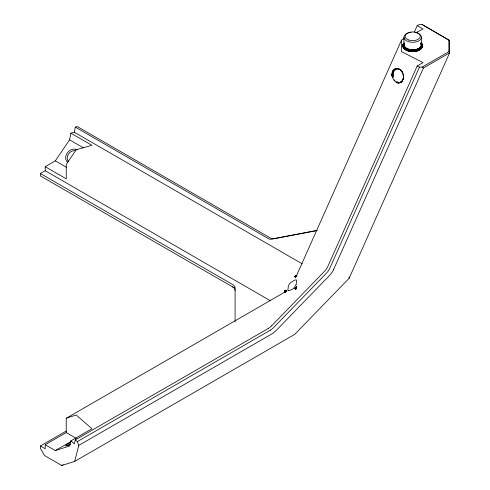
<?xml version="1.0" encoding="UTF-8"?>
<svg xmlns="http://www.w3.org/2000/svg" width="490" height="490" viewBox="0 0 490 490"><rect width="100%" height="100%" fill="white"/><g stroke="black" fill="none" stroke-linecap="round" stroke-linejoin="round"><path stroke-width="0.73" d="M414.411 31.936L417.211 25.652L419.471 24.5L422.16 24.543L448.858 39.959L449.624 40.603L449.612 52.871L349.131 278.289L294.723 334.37L74.682 461.409L61.801 465.5L44.498 455.51L40.376 448.368L40.376 445.986L66.217 431.065M296.377 286.895L296.438 288.72L294.784 288.726L296.425 288.506L296.377 286.895L296.438 288.72M406.424 48.884L404.238 46.17L403.111 47.297L403.209 45.282L404.079 43.782C400.851 48.032 408.078 51.867 411.049 51.083C411.98 48.755 407 49.251 406.449 48.792C405.377 51.701 401.745 46.507 403.025 44.829C405.169 41.907 402.057 45.098 403.074 45.784C403.901 45.662 404.085 44.706 404.085 44.008C401.941 48.008 406.529 51.174 410.124 51.346C411.294 51.144 415.061 52.644 414.234 50.403C415.563 48.271 422.974 50.268 421.964 46.673C420.132 45.276 421.896 41.307 422.502 45.815C420.059 52.834 406.075 52.51 403.974 45.3C404.44 49.367 409.046 51.34 412.69 51.542L412.69 49.913C410.834 49.466 413.168 53.104 410.173 51.217C406.498 50.954 400.863 47.481 404.146 43.426L402.774 45.815M285.149 291.452L285.37 290.123L285.174 292.291L286.123 291.268L285.474 290.325L284.972 291.293L285.866 291.446L285.113 292.322M421.204 43.873C426.135 48.547 414.834 51.536 411.171 49.839C414.803 50.452 422.907 48.761 421.229 43.745C422.717 45.264 419.74 46.673 421.069 47.898C422.643 49.466 414.834 50.838 413.462 50.36C411.784 50.568 409.432 48.516 409.401 50.997C406.516 50.936 402.909 47.487 404.054 44.149L403.699 45.019L402.811 45.319L404.005 44.302L403.803 46.379L404.605 48.381L406.443 50.096L408.495 51.003L410.124 51.346L410.424 49.741L415.753 50.268L421.271 48.675L418.148 50.256L415.079 50.801L411.906 50.562L407.668 49L407 50.507L404.648 49.061L403.466 47.751L402.976 45.803L403.999 43.818L403.111 45.3L402.921 46.807L403.919 46.232L403.974 45.3M393.109 74.67L393.115 74.198M296.346 287.036C296.56 287.998 297.02 287.967 296.223 288.536C295.948 287.373 296.634 286.546 296.101 288.089C294.343 290.748 296.56 285.339 296.695 288.169M296.511 287.299L296.217 287.459L296.646 288.451L295.985 288.132L296.579 288.586L296.168 287.74L296.413 287.091L296.701 288.046L296.009 287.967L296.18 287.379L296.193 288.046M407.116 50.397C404.881 49.325 403.172 46.728 404.036 44.229M285.082 290.833L285.413 292.034L284.978 291.195L286.123 291.121L285.511 291.838L286.056 290.931L284.984 291.091L285.235 292.267M285.198 290.533C284.433 291.66 286.313 291.403 285.695 291.556C285.217 292.114 285.321 292.432 285.578 291.581C285.021 289.192 286.289 291.587 285.162 291.366M403.393 45.221C402.921 46.428 404.17 49.9 405.536 49.153C406.032 47.702 406.498 48.486 407.649 49.263C412.151 51.622 422.754 50.495 422.006 43.855M296.499 287.746C295.299 289.89 296.003 287.354 296.309 287.477M296.732 275.637L296.021 276.734L296.689 275.937L294.851 276.63L295.831 276.832L296.658 275.668L294.784 276.728L295.77 276.917L296.805 275.607M403.834 43.867C400.691 45.644 405.561 50.929 404.74 47.169C403.35 49.655 403.178 46.029 403.938 44.866L403.938 37.246M405.751 49.821L403.589 47.132L404.036 44.069L403.411 46.673L404.569 49.098L405.463 48.112L405.114 47.389C408.93 51.579 416.224 52.571 420.806 49.098C415.802 52.075 407.735 51.425 404.036 46.746M296.425 288.506L295.985 287.949L295.329 288.794L296.383 287.158M403.564 47.72L404.464 46.593L406.449 48.792L409.579 50.47L413.517 51.23L416.88 51.003L417.645 50.77L417.064 49.239L419.942 48.198L421.712 46.513L422.062 44.804L421.271 42.955L422.362 45.313L421.314 48.081M296.272 288.353C294.821 288.812 295.488 288.322 296.309 288.684C295.856 287.949 296.769 288.867 296.468 287.226M409.364 51.07C406.97 50.348 404.526 48.669 404.005 46.072C404.048 42.348 403.141 47.542 404.526 48.449C405.285 49.704 408.305 52.05 408.311 49.325C412.543 51.174 419.826 50.874 422.362 46.293C423.072 45.074 420.898 45.16 421.143 43.641M404.403 46.93L403.938 44.866L403.932 45.552M410.148 51.285C411.6 51.181 420.224 51.879 418.448 49.374C418.932 47.891 423.85 46.14 421.069 43.39C423.623 45.901 418.429 47.426 419.906 49.221C420.414 49.809 414.485 52.412 414.95 49.741M295.985 287.949C294.643 289.762 295.758 287.226 296.701 288.046M285.376 292.058L286.038 291.25L285.425 290.154M286.123 291.268L284.984 292.297L286.019 290.846L285.241 290.968M403.919 45.031L403.974 44.425C403.307 48.008 406.896 50.929 410.173 51.217M285.217 291.452L285.78 290.466L285.076 290.711L285.548 291.764L285.296 291.464L285.933 290.68L285.002 290.98L285.296 291.997L286.08 291.305L285.002 292.212L285.296 291.997M403.901 45.111L403.968 44.504L403.76 47.028L404.893 48.908L409.401 50.997L413.554 51.517L413.45 49.894L418.448 49.374L420.696 48.314L422.153 46.746L422.454 44.823M403.785 45.337L403.968 44.504M420.622 47.083C422.08 46.005 421.167 41.344 421.369 46.072L418.877 48.522L419.697 49.864L416.794 50.88L412.69 51.168M413.462 50.458C416.831 50.709 421.394 50.029 422.564 46.317C419.073 45.448 422.907 39.329 421.437 37.246M421.51 45.711L421.173 43.794L421.369 44.302M421.406 44.504L421.743 45.993L420.5 48.081L420.928 48.504M403.154 79.123C399.276 89.615 387.939 76.734 393.317 70.284C398.162 64.637 405.248 73.592 403.19 78.957M401.482 40.211L296.021 276.734M296.119 276.587L296.689 275.937M393.121 74.1C392.668 68.992 399.736 66.848 402.039 71.558M403.521 77.187L402.939 79.515L400.955 82.424L400.765 81.861L400.875 82.479M284.972 291.293C287.428 290.576 283.649 293.559 286.123 291.121M296.407 275.919L295.084 276.862L295.415 276.109L296.517 275.815L295.893 276.746L296.407 275.919L295.531 276.948L296.671 275.968L295.005 276.832L296.671 275.968M403.301 46.201C404.611 43.818 402.321 44.768 404.189 42.979L403.111 44.333M421.443 44.945L421.474 45.631M422.466 46.305C422.374 45.49 421.951 43.99 421.1 42.998C424.303 48.032 416.788 51.187 412.69 49.913C423.703 49.061 415.477 52.418 410.369 50.403M421.106 43.641C422.411 45.405 420.408 47.003 419.942 48.198C421.915 48.185 423.035 44.382 421.271 42.955M285.352 292.132L286.044 291.336M295.764 288.53L295.084 288.714L296.383 288.439L295.948 288.206L295.415 288.843L296.401 288.635M295.831 276.832L296.487 275.815M296.076 276.593L296.658 275.668L295.433 276.936L296.677 275.772L295.893 276.746M296.444 275.907L295.17 276.887L296.707 275.87L296.015 276.605M295.923 276.084C295.274 277.003 296.058 276.176 295.341 276.709C297.712 275.962 293.835 276.348 295.85 276.623M408.495 51.003L408.991 49.441L413.468 50.562L419.171 49.337L422.264 47.297L421.241 46.587L421.418 45.472M295.978 276.458L296.707 275.705M403.956 44.59C403.16 51.689 414.136 52.056 418.993 50.151M270.4 300.75L45.209 170.734L45.209 166.686L55.303 160.861L69.574 139.84L70.891 133.182L74.284 132.233L302.342 263.902M74.284 132.233L75.295 127.106L77.291 126.543L270.229 237.932A8.747 6.156 74.5 0 0 273.769 238.636L317.251 230.361M402.988 79.668L403.141 79M296.089 288.004L296.358 287.71M296.266 288.261L295.721 288.996M296.536 275.852C296.462 276.507 293.792 276.819 296.027 276.097M403.558 45.129L403.589 47.132M402.7 79.98L402.498 80.74M403.478 45.178L403.974 44.125M403.815 44.89L404.005 44.302M422.398 45.803L421.719 47.683L420.91 46.593M421.014 43.01L421.792 44.719L421.167 47.254M402.345 80.519L402.174 81.242L402.388 80.464M296.052 284.482L295.985 284.77A6.75 2.628 -53.3 0 1 292.695 289.18L292.242 289.382A6.247 0.643 -25.9 0 1 288.144 290.619M403.264 78.633L403.399 78.069L403.282 78.553M296.138 276.458L296.591 275.974L296.076 276.544M295.623 276.948L296.138 276.103M285.958 291.403L285.578 291.728L285.113 290.607M45.209 444.73L66.242 432.584L66.242 418.766A1.458 0.839 60 0 1 66.64 418.056L75.828 415.14A1.458 0.839 60 0 1 76.716 415.44L91.924 428.738L70.891 440.884L69.574 446.023L55.303 450.555L45.209 444.73L45.209 448.779L40.376 445.986M268.232 328.502L75.295 439.891L74.284 443.848L70.891 440.884M74.682 461.409L78.78 445.392L77.291 441.637L75.295 439.891M285.076 292.022L285.97 291.268M296.334 276.097L296.04 276.336M296.138 288.022L296.279 287.128L296.572 287.795M296.401 276.042L296.089 276.378M285.401 291.868L286.038 291.25M400.299 82.044L399.975 82.896M400.955 82.424L401.206 81.603M285.315 291.844L285.921 291.379L285.027 290.876M296.168 287.74L296.395 287.403M295.446 288.61L294.925 288.702L295.831 288.181M421.057 43.579L422.349 44.829L421.229 48.026M295.47 276.838L296.585 275.993M421.143 46.256L421.302 45.742M421.614 45.858L421.008 47.016M421.541 44.223C421.161 41.736 422.901 47.751 420.561 48.161M295.856 288.292L296.205 288.726M421.412 46.152L421.743 45.08L421.229 43.426L422.202 45.76M403.013 45.313L403.497 44.339M421.572 46.379L421.896 45.178M413.107 51.352L413.725 49.956M403.968 38.759L401.923 39.8A1.495 0.864 0 0 0 401.684 39.959L401.616 40.021A1.378 0.796 0 0 0 401.433 40.413L401.439 51.248A1.366 0.79 0 0 0 401.469 51.389A1.427 0.821 0 0 0 401.794 51.756L423.054 62.604L417.211 65.979L327.877 266.382A8.747 3.62 -48.9 0 1 324.245 271.57L271.772 325.666M448.858 39.959L448.858 51.671L422.16 67.087L419.471 67.13L329.874 268.128A8.747 3.675 -48.6 0 1 326.26 273.353L273.769 327.412A8.747 3.62 -48.8 0 1 270.229 330.229M333.745 269.206L423.446 67.981L449.612 52.871L448.858 51.671M296.04 288.371L295.709 288.481M422.264 46.268L420.696 48.314M422.074 46.201L421.455 47.53L420.132 48.547L415.679 49.606L416.077 51.193L409.432 50.923M285.156 291.911L285.774 291.507M296.524 275.986L296.168 276.372M406.314 50.2C407.423 47.071 410.093 51.401 412.69 50.482M296.211 276.293L296.413 276.097M403.748 43.88L403.025 44.829M403.454 75.221L403.295 75.515L403.025 74.296M420.91 46.673L421.137 46.17M420.947 46.844L421.155 46.336M296.034 288.432L295.586 288.959L296.132 288.561M403.319 44.804L403.919 43.843M295.948 288.53C295.36 289.308 294.784 288.261 295.243 288.488M285.339 291.581L285.743 291.526M285.327 290.919L285.474 290.325M421.455 46.232L419.391 48.192M422.454 46.807L421.719 47.683M397.31 82.883L397.837 82.051L397.243 82.859M421.639 46.446C421.229 48.363 417.854 48.081 417.792 49.551M285.388 291.164L285.884 290.607L285.156 290.76M421.964 46.673L421.376 47.469M403.533 75.889L403.466 75.301M404.146 43.745L403.301 45.252L403.209 47.279M295.899 288.469L295.384 288.579M285.321 291.06L285.835 290.533L285.29 290.742M403.674 44.296L403.999 43.818M403.656 43.886L404.066 43.439L403.307 44.351M285.443 291.281L285.976 290.76L285.247 290.833M66.511 418.117L285.462 291.728L285.174 291.96L286.093 291.023L285.407 291.023M295.813 276.329L295.507 276.734M421.339 46.746L420.322 47.732L420.5 48.081M295.556 276.378L294.851 276.764L295.838 276.397M403.699 43.396L404.103 42.955M420.322 47.732L420.616 46.997M421.143 47.965L417.988 50.017L413.487 50.862M421.817 47.72L420.641 49.018M403.797 43.42L403.466 43.873M419.857 47.842L420.261 47.389M416.041 51.138L416.88 51.003L416.384 49.441L418.926 48.792L420.806 47.597M421.584 48.204L419.416 49.643M421.492 48.173L420.481 48.908M419.942 48.198C415.747 50.893 409.615 50.948 405.487 48.02M419.066 49.159L420.028 48.375M420.193 48.626L417.946 49.925M420.334 48.78L418.037 50.102M295.36 276.146L295.862 276.115M420.359 47.824C415.796 50.703 408.593 51.34 404.758 46.997M419.44 48.461L418.356 49.092M419.979 48.29L421.792 46.568L421.878 44.755M419.55 48.737L418.448 49.374M234.673 288.083L40.376 175.904L40.376 173.521L45.209 170.734M55.303 450.555L71.075 441.447M77.291 441.637L270.229 330.248M78.78 445.392L271.711 334.002A11.668 4.851 -48.8 0 0 276.434 330.217L328.906 276.133A11.662 4.876 -48.7 0 0 333.794 269.188M61.801 465.5L63.124 464.734M420.726 49.061L416.629 50.568L411.912 50.458M418.901 48.7L417.713 49.172M416.237 32.505L423.054 29.026L417.211 25.652M295.115 276.648L296.082 276.238M420.206 49.453L418.148 50.256M295.176 276.562L294.784 276.728M419.599 48.822L418.411 49.276M285.339 290.784C285.646 290.08 286.307 291.709 285.309 291.195M294.851 288.708L295.415 288.463L295.942 288.904M417.082 49.502L417.725 49.263M295.929 276.599L295.084 276.366L295.427 276.354M417.064 49.325L415.679 49.692M417.235 50.084L411.894 50.764L407.551 49.649M417.309 50.268L413.493 50.96L408.844 50.292M418.527 49.557L417.168 49.888M418.258 50.397L416.708 50.74M416.414 49.802L412.69 50.28L408.28 49.6M416.5 50.194C412.176 51.205 405.083 50.997 403.815 45.791M392.135 76.042L393.194 75.791L392.116 75.932M421.492 43.432L422.166 44.345M294.956 288.628L295.323 288.616M316.754 230.637L271.772 239.194A8.747 6.156 74.8 0 1 268.226 238.514L75.295 127.106M294.723 276.372L296.958 275.944M416.629 50.568L417.4 50.439M415.104 50.893L415.251 51.346L412.69 51.475M415.226 51.285L416.077 51.193M416.451 49.998L411.925 49.894M415.973 50.997L412.69 50.978L409.622 50.268M414.356 51.248L408.666 50.74L405.395 49.288M415.251 51.346L413.536 51.389M413.517 51.23L410.295 50.801M392.031 73.898L393.139 73.88L392.037 73.806M414.411 51.45L411.839 51.389M295.929 276.268L295.458 276.189M412.69 50.978L411.079 50.899M410.981 51.389L411.833 51.456M393.39 72.453L392.368 72.361L393.372 72.514M392.521 71.932L393.525 72.036L392.551 71.852M412.69 51.407C409.175 51.058 404.887 49.349 403.901 45.631M392.851 71.136L393.868 71.258L392.894 71.062M411.165 49.925L408.311 49.325L405.983 48.112M411.141 50.403L408.256 49.692L405.524 47.763L405.983 48.192M392.992 70.866L394.009 71.013L393.029 70.793M295.678 276.323L295.329 276.225M394.193 70.707L393.17 70.529L394.156 70.774M410.314 50.703L408.783 50.482M402.425 72.177L402.07 72.048L402.541 72.391M411.857 51.23C408.734 50.666 404.936 49.11 404.072 45.742L405.052 47.732M411.018 51.248L406.743 49.735M409.554 50.562L407.429 49.925M394.315 70.548L393.317 70.284L394.272 70.603M394.903 69.886L393.838 69.598L394.842 69.941M408.942 49.9L406.449 48.792L404.722 47.254M395.522 69.415L394.505 69.053L395.454 69.464M401.475 71.154L401.855 71.289L401.42 71.075M408.176 49.986L406.308 49.159L405.016 47.824M408.023 50.354L405.536 49.153L403.919 47.53M395.706 68.539L396.71 68.919L395.773 68.514M409.658 50.072L406.504 48.437M422.111 45.729L421.645 45.411M285.713 291.446L285.327 291.385M407.607 49.453L406.394 48.975L404.452 46.758M407.472 49.833L404.679 48.314L403.478 46.109M401.874 71.736L402.382 72.104M397.065 68.422L397.984 68.845L397.139 68.428M417.211 65.979L419.471 67.13M398.419 68.912L397.623 68.496L398.358 68.9M398.695 68.986L397.905 68.569L398.615 68.961M406.847 49.557L404.146 47.334L403.827 45.264M401.194 70.517L400.673 70.223L401.249 70.578M398.462 68.747L399.148 69.133L398.523 68.772M449.624 40.603L422.16 24.543M70.891 133.182L91.924 145.328L76.716 149.585A1.458 0.839 -60 0 0 75.821 150.314L66.64 163.838A1.458 0.839 -60 0 0 66.242 165.007L66.242 178.832L45.209 166.686M69.574 139.84L83.38 147.809M55.303 160.861L66.475 167.311M40.376 173.521L232.536 284.47A8.747 5.053 0 0 1 235.096 288.04L235.096 321.569M66.242 432.584L76.336 438.415M422.16 67.087L423.446 67.981M406.204 49.337L404.317 47.095L403.864 45.711M405.108 47.475L405.518 47.842M404.973 48.847L403.497 46.624M421.186 42.979L421.584 43.42M421.455 44.449L421.167 43.696L421.308 44.069M421.143 43.414L421.455 43.843M404.232 46.256L404.74 47.169M404.366 47.016L404.618 47.512M404.238 46.17L404.464 46.673M402.67 72.649L403.019 73.5M421.878 44.339L422.062 44.804M403.919 46.232L404.085 46.673M421.467 44.18L421.639 44.627M421.137 43.555L421.614 44.958M296.297 287.918L296.217 287.459M404.201 46.421L403.938 44.945M421.32 44.149L421.443 44.67M421.302 43.984L421.559 44.89M421.4 44.425L421.455 45.031M349.131 276.844L349.131 278.289M414.95 32.365A8.747 5.053 0 0 1 419.703 40.26A8.747 5.053 0 0 1 405.242 39.898A8.747 5.053 0 0 1 411.171 32.273M296.101 284.439A6.229 1.243 -73.3 0 0 295.991 279.943A6.75 2.628 -53.3 0 0 292.695 281.401A6.235 5.053 -47.6 0 0 288.126 288.2A6.676 2.609 -53.2 0 0 288.102 290.644M271.754 325.63A8.747 3.589 -48.8 0 1 268.238 328.459M70.125 444.424A7.895 0.809 -25.8 0 1 65.636 445.704A7.895 0.809 -25.8 0 1 70.517 442.55M67.865 162.49A7.895 6.394 -47.7 0 1 67.363 152.8A7.895 6.394 -47.7 0 1 77.163 149.805M68.416 161.394A6.707 5.433 -47.5 0 1 68.514 154.038A6.707 5.433 -47.5 0 1 75.656 150.73M67.828 445.649A6.707 0.692 -25.8 0 1 70.364 444.105M232.536 286.846A8.747 5.053 0 0 1 235.096 290.417M402.474 80.348L402.345 80.997L402.504 80.293M398.811 82.228L398.358 83.086L398.811 82.228M397.004 81.708L396.398 82.51L397.004 81.708M392.006 74.603L391.559 74.958L393.109 74.523L392.006 74.603M394.995 80.017L394.162 80.629L394.995 80.017M393.421 76.887L392.38 77.151L393.421 76.887M393.292 76.336L392.227 76.544L393.292 76.336M393.133 75.178L392.043 75.313L393.133 75.178M401.616 70.989L401.261 70.879L401.616 70.989M408.899 40.082A7.583 4.379 0 0 0 420.267 36.291A7.583 4.379 0 0 0 408.899 32.499A7.583 4.379 0 0 0 408.899 40.082"/></g></svg>
